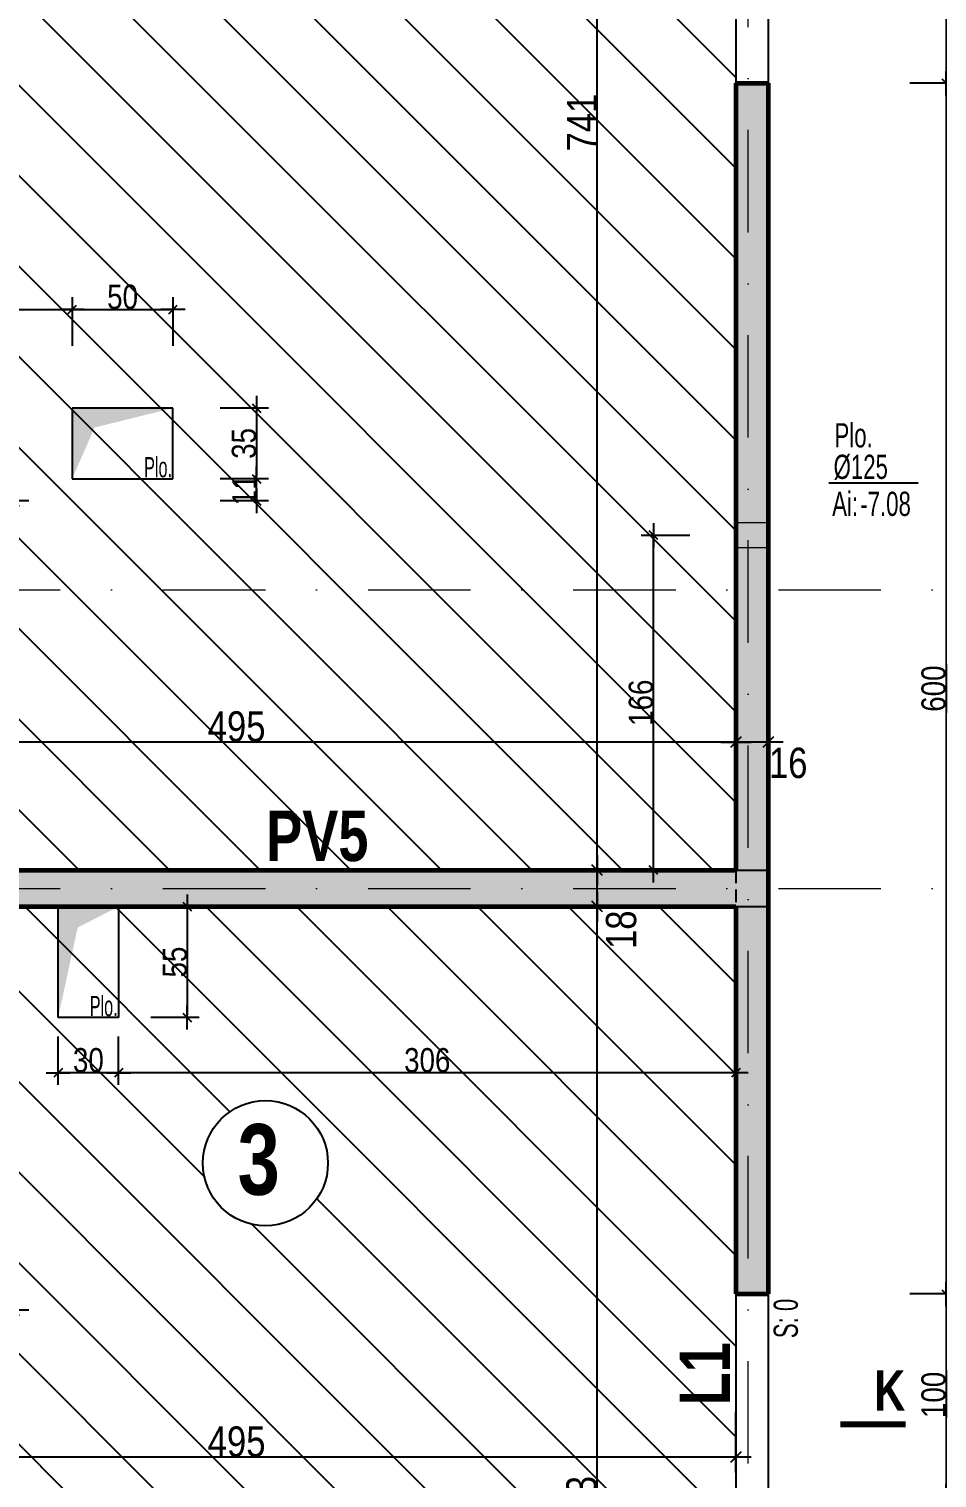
# Model space of a CAD drawing. Header units: millimetres. Extents: x 0 to 26881, y -27198 to -22998.
# Drawn here: x 23092 to 23542, y -24855 to -24137 of the extents above; entities that cross this region are included whole.
import ezdxf
from ezdxf.enums import TextEntityAlignment as Align

# ---------------------------------------------------------------- set-up
doc = ezdxf.new("R2010")
doc.units = ezdxf.units.MM
doc.linetypes.add('CACHEX2', pattern=[19.05, 12.7, -6.35])
doc.linetypes.add('TIRETPTX2', pattern=[50.8, 25.4, -12.7, 0, -12.7])
for name, color, linetype in [('01_cote_gen', 4, 'Continuous'), ('01_linteaux', 2, 'Continuous'), ('01_murs_sup', 2, 'CACHEX2'), ('01_poch_murs', 253, 'Continuous'), ('01_poch_poteaux', 250, 'Continuous'), ('01_resv', 32, 'Continuous'), ('01_texte', 230, 'Continuous'), ('AA_COTES', 2, 'Continuous')]:
    doc.layers.add(name, color=color, linetype=linetype)
for name, color, linetype, lineweight in [('01_murs_coup', 5, 'Continuous', 60), ('01_tram_axes', 2, 'TIRETPTX2', 9), ('_GAZELEC-RESERVATION 2', 6, 'Continuous', 18)]:
    doc.layers.add(name, color=color, linetype=linetype, lineweight=lineweight)
doc.styles.add('ARIAL NA', font='ARIALN.TTF')
doc.styles.add('impact', font='impact.ttf')
doc.styles.add('STYLE2', font='ARIALN.TTF')
doc.dimstyles.new('JB50', dxfattribs={"dimscale": 0.1, "dimtxt": 150, "dimasz": 15, "dimexe": 0.1, "dimexo": 0.1, "dimgap": 0.09, "dimtad": 1, "dimdec": 1, "dimdsep": 46, "dimtxsty": 'STYLE2', "dimblk1": 'BOND_G', "dimblk2": 'BOND_D', "dimsah": 1, "dimcen": 1.5, "dimdle": 0.01, "dimse1": 1, "dimse2": 1, "dimclrd": 4, "dimclre": 2, "dimclrt": 6, "dimazin": 2, "dimtfac": 2.333333, "dimtdec": 1, "dimtix": 1, "dimtmove": 2, "dimatfit": 3, "dimldrblk": 'BOND_G', "dimfxl": 1, "dimtolj": 1, "dimtzin": 0, "dimarcsym": 0})
doc.dimstyles.new('JB50res', dxfattribs={"dimscale": 0.1, "dimtxt": 120, "dimasz": 12, "dimexe": 0.1, "dimexo": 0.1, "dimgap": 0.09, "dimtad": 1, "dimdec": 1, "dimdsep": 46, "dimtxsty": 'STYLE2', "dimblk1": 'BOND_G', "dimblk2": 'BOND_D', "dimsah": 1, "dimcen": 1.5, "dimdle": 0.01, "dimse1": 1, "dimse2": 1, "dimclrd": 4, "dimclre": 2, "dimclrt": 6, "dimazin": 2, "dimtfac": 2.333333, "dimtdec": 1, "dimtix": 1, "dimtmove": 2, "dimatfit": 3, "dimldrblk": 'BOND_G', "dimfxl": 1, "dimtolj": 1, "dimtzin": 0, "dimarcsym": 0})

# ---------------------------------------------------------------- blocks, each defined once
blk = doc.blocks.new('BOND_G')
at = {"layer": 'AA_COTES', "color": 0}
for p, q in [((0, -5), (0, 15)), ((5, 0), (-5, 0)), ((1.77, 1.77), (-1.77, -1.77))]:
    blk.add_line(p, q, dxfattribs=at)
blk = doc.blocks.new('BOND_D')
at = {"layer": 'AA_COTES', "color": 0}
for p, q in [((0, 5), (0, -15)), ((5, 0), (-5, 0)), ((-1.77, -1.77), (1.77, 1.77))]:
    blk.add_line(p, q, dxfattribs=at)
blk = doc.blocks.new('*D2568')
at = {"layer": '01_cote_gen', "color": 4, "lineweight": -2, "ltscale": 0.1, "transparency": 16777216}
blk.add_line((23546.39, -23964.61), (23546.39, -24162.21), dxfattribs=at)
at = {"layer": 'Defpoints', "color": 0, "ltscale": 0.1, "transparency": 16777216}
for p in [(23433.67, -23963.41), (23433.67, -24163.41), (23546.39, -24163.41)]:
    blk.add_point(p, dxfattribs=at)
at = {"layer": '01_cote_gen', "color": 4, "lineweight": -2, "ltscale": 0.1, "transparency": 16777216, "xscale": 1.2, "yscale": 1.2, "zscale": 1.2}
for name, p, rotation in [('BOND_G', (23546.39, -23963.41), 90), ('BOND_D', (23546.39, -24163.41), 270)]:
    blk.add_blockref(name, p, dxfattribs=dict(at, rotation=rotation))
at = {"layer": '01_cote_gen', "color": 6, "ltscale": 0.1, "transparency": 16777216, "insert": (23540.25, -24063.41), "char_height": 12, "attachment_point": 5, "rotation": 90, "style": 'STYLE2'}
blk.add_mtext('\\A1;200', dxfattribs=at)
blk = doc.blocks.new('*D2569')
at = {"layer": '01_cote_gen', "color": 4, "lineweight": -2, "ltscale": 0.1, "transparency": 16777216}
blk.add_line((23546.39, -24164.61), (23546.39, -24762.21), dxfattribs=at)
at = {"layer": 'Defpoints', "color": 0, "ltscale": 0.1, "transparency": 16777216}
for p in [(23433.67, -24163.41), (23433.67, -24763.41), (23546.39, -24763.41)]:
    blk.add_point(p, dxfattribs=at)
at = {"layer": '01_cote_gen', "color": 4, "lineweight": -2, "ltscale": 0.1, "transparency": 16777216, "xscale": 1.2, "yscale": 1.2, "zscale": 1.2}
for name, p, rotation in [('BOND_G', (23546.39, -24163.41), 90), ('BOND_D', (23546.39, -24763.41), 270)]:
    blk.add_blockref(name, p, dxfattribs=dict(at, rotation=rotation))
at = {"layer": '01_cote_gen', "color": 6, "ltscale": 0.1, "transparency": 16777216, "insert": (23540.25, -24463.41), "char_height": 12, "attachment_point": 5, "rotation": 90, "style": 'STYLE2'}
blk.add_mtext('\\A1;600', dxfattribs=at)
blk = doc.blocks.new('*D2570')
at = {"layer": '01_cote_gen', "color": 4, "lineweight": -2, "ltscale": 0.1, "transparency": 16777216}
blk.add_line((23546.39, -24764.61), (23546.39, -24862.21), dxfattribs=at)
at = {"layer": 'Defpoints', "color": 0, "ltscale": 0.1, "transparency": 16777216}
for p in [(23433.67, -24763.41), (23433.67, -24863.41), (23546.39, -24863.41)]:
    blk.add_point(p, dxfattribs=at)
at = {"layer": '01_cote_gen', "color": 4, "lineweight": -2, "ltscale": 0.1, "transparency": 16777216, "xscale": 1.2, "yscale": 1.2, "zscale": 1.2}
for name, p, rotation in [('BOND_G', (23546.39, -24763.41), 90), ('BOND_D', (23546.39, -24863.41), 270)]:
    blk.add_blockref(name, p, dxfattribs=dict(at, rotation=rotation))
at = {"layer": '01_cote_gen', "color": 6, "ltscale": 0.1, "transparency": 16777216, "insert": (23540.25, -24813.41), "char_height": 12, "attachment_point": 5, "rotation": 90, "style": 'STYLE2'}
blk.add_mtext('\\A1;100', dxfattribs=at)
blk = doc.blocks.new('*D3424')
at = {"layer": '01_cote_gen', "color": 4, "lineweight": -2, "ltscale": 0.1, "transparency": 16777216}
blk.add_line((23440.72, -24489.93), (22948.72, -24489.93), dxfattribs=at)
at = {"layer": 'Defpoints', "color": 0, "ltscale": 0.1, "transparency": 16777216}
for p in [(22947.22, -24440.12), (23442.22, -24471.51), (22947.22, -24489.93)]:
    blk.add_point(p, dxfattribs=at)
at = {"layer": '01_cote_gen', "color": 4, "lineweight": -2, "ltscale": 0.1, "transparency": 16777216, "xscale": 1.5, "yscale": 1.5, "zscale": 1.5, "rotation": 180}
blk.add_blockref('BOND_D', (22947.22, -24489.93), dxfattribs=at)
at = {"layer": '01_cote_gen', "color": 4, "lineweight": -2, "ltscale": 0.1, "transparency": 16777216, "xscale": 1.5, "yscale": 1.5, "zscale": 1.5}
blk.add_blockref('BOND_G', (23442.22, -24489.93), dxfattribs=at)
at = {"layer": '01_cote_gen', "color": 6, "ltscale": 0.1, "transparency": 16777216, "insert": (23194.72, -24482.26), "char_height": 15, "attachment_point": 5, "style": 'STYLE2'}
blk.add_mtext('\\A1;495', dxfattribs=at)
blk = doc.blocks.new('*D3425')
at = {"layer": '01_cote_gen', "color": 4, "lineweight": -2, "ltscale": 0.1, "transparency": 16777216}
blk.add_line((23456.72, -24489.93), (23443.72, -24489.93), dxfattribs=at)
at = {"layer": 'Defpoints', "color": 0, "ltscale": 0.1, "transparency": 16777216}
for p in [(23442.22, -24489.93), (23442.22, -24512.68), (23458.22, -24512.68)]:
    blk.add_point(p, dxfattribs=at)
at = {"layer": '01_cote_gen', "color": 4, "lineweight": -2, "ltscale": 0.1, "transparency": 16777216, "xscale": 1.5, "yscale": 1.5, "zscale": 1.5, "rotation": 180}
blk.add_blockref('BOND_D', (23442.22, -24489.93), dxfattribs=at)
at = {"layer": '01_cote_gen', "color": 4, "lineweight": -2, "ltscale": 0.1, "transparency": 16777216, "xscale": 1.5, "yscale": 1.5, "zscale": 1.5}
blk.add_blockref('BOND_G', (23458.22, -24489.93), dxfattribs=at)
at = {"layer": '01_cote_gen', "color": 6, "ltscale": 0.1, "transparency": 16777216, "insert": (23468.14, -24500.31), "char_height": 15, "attachment_point": 5, "style": 'STYLE2'}
blk.add_mtext('\\A1;16', dxfattribs=at)
blk = doc.blocks.new('*D3456')
at = {"layer": '01_cote_gen', "color": 4, "lineweight": -2, "ltscale": 0.1, "transparency": 16777216}
blk.add_line((23440.72, -24844.3), (22948.72, -24844.3), dxfattribs=at)
at = {"layer": 'Defpoints', "color": 0, "ltscale": 0.1, "transparency": 16777216}
for p in [(22947.22, -24771.41), (23442.22, -24813.41), (22947.22, -24844.3)]:
    blk.add_point(p, dxfattribs=at)
at = {"layer": '01_cote_gen', "color": 4, "lineweight": -2, "ltscale": 0.1, "transparency": 16777216, "xscale": 1.5, "yscale": 1.5, "zscale": 1.5, "rotation": 180}
blk.add_blockref('BOND_D', (22947.22, -24844.3), dxfattribs=at)
at = {"layer": '01_cote_gen', "color": 4, "lineweight": -2, "ltscale": 0.1, "transparency": 16777216, "xscale": 1.5, "yscale": 1.5, "zscale": 1.5}
blk.add_blockref('BOND_G', (23442.22, -24844.3), dxfattribs=at)
at = {"layer": '01_cote_gen', "color": 6, "ltscale": 0.1, "transparency": 16777216, "insert": (23194.72, -24836.63), "char_height": 15, "attachment_point": 5, "style": 'STYLE2'}
blk.add_mtext('\\A1;495', dxfattribs=at)
blk = doc.blocks.new('*D3541')
at = {"layer": '01_cote_gen', "color": 4, "lineweight": -2, "ltscale": 0.1, "transparency": 16777216}
blk.add_line((23084.31, -24371.91), (23084.31, -24769.91), dxfattribs=at)
at = {"layer": 'Defpoints', "color": 0, "ltscale": 0.1, "transparency": 16777216}
for p in [(23062.54, -24370.41), (23062.54, -24771.41), (23084.31, -24771.41)]:
    blk.add_point(p, dxfattribs=at)
at = {"layer": '01_cote_gen', "color": 4, "lineweight": -2, "ltscale": 0.1, "transparency": 16777216, "xscale": 1.5, "yscale": 1.5, "zscale": 1.5}
for name, p, rotation in [('BOND_G', (23084.31, -24370.41), 90), ('BOND_D', (23084.31, -24771.41), 270)]:
    blk.add_blockref(name, p, dxfattribs=dict(at, rotation=rotation))
at = {"layer": '01_cote_gen', "color": 6, "ltscale": 0.1, "transparency": 16777216, "insert": (23075.41, -24528.57), "char_height": 15, "attachment_point": 5, "rotation": 90, "style": 'STYLE2'}
blk.add_mtext('\\A1;401', dxfattribs=at)
blk = doc.blocks.new('*D3544')
at = {"layer": '01_cote_gen', "color": 4, "lineweight": -2, "ltscale": 0.1, "transparency": 16777216}
blk.add_line((23373.46, -25162.91), (23373.46, -24572.91), dxfattribs=at)
at = {"layer": 'Defpoints', "color": 0, "ltscale": 0.1, "transparency": 16777216}
for p in [(23373.46, -24571.41), (23396.22, -24571.41), (23396.22, -25164.41)]:
    blk.add_point(p, dxfattribs=at)
at = {"layer": '01_cote_gen', "color": 4, "lineweight": -2, "ltscale": 0.1, "transparency": 16777216, "xscale": 1.5, "yscale": 1.5, "zscale": 1.5}
for name, p, rotation in [('BOND_D', (23373.46, -24571.41), 90), ('BOND_G', (23373.46, -25164.41), 270)]:
    blk.add_blockref(name, p, dxfattribs=dict(at, rotation=rotation))
at = {"layer": '01_cote_gen', "color": 6, "ltscale": 0.1, "transparency": 16777216, "insert": (23365.79, -24867.91), "char_height": 15, "attachment_point": 5, "rotation": 90, "style": 'STYLE2'}
blk.add_mtext('\\A1;593', dxfattribs=at)
blk = doc.blocks.new('*D3545')
at = {"layer": '01_cote_gen', "color": 4, "lineweight": -2, "ltscale": 0.1, "transparency": 16777216}
blk.add_line((23373.46, -24569.91), (23373.46, -24554.91), dxfattribs=at)
at = {"layer": 'Defpoints', "color": 0, "ltscale": 0.1, "transparency": 16777216}
for p in [(23373.46, -24553.41), (23414.27, -24553.41), (23395.96, -24571.41)]:
    blk.add_point(p, dxfattribs=at)
at = {"layer": '01_cote_gen', "color": 4, "lineweight": -2, "ltscale": 0.1, "transparency": 16777216, "xscale": 1.5, "yscale": 1.5, "zscale": 1.5}
for name, p, rotation in [('BOND_D', (23373.46, -24553.41), 90), ('BOND_G', (23373.46, -24571.41), 270)]:
    blk.add_blockref(name, p, dxfattribs=dict(at, rotation=rotation))
at = {"layer": '01_cote_gen', "color": 6, "ltscale": 0.1, "transparency": 16777216, "insert": (23385.4, -24582.91), "char_height": 15, "attachment_point": 5, "rotation": 90, "style": 'STYLE2'}
blk.add_mtext('\\A1;18', dxfattribs=at)
blk = doc.blocks.new('*D3546')
at = {"layer": '01_cote_gen', "color": 4, "lineweight": -2, "ltscale": 0.1, "transparency": 16777216}
blk.add_line((23373.46, -24551.91), (23373.46, -23813.91), dxfattribs=at)
at = {"layer": 'Defpoints', "color": 0, "ltscale": 0.1, "transparency": 16777216}
for p in [(23361.22, -23812.41), (23373.46, -23812.41), (23426.64, -24553.41)]:
    blk.add_point(p, dxfattribs=at)
at = {"layer": '01_cote_gen', "color": 4, "lineweight": -2, "ltscale": 0.1, "transparency": 16777216, "xscale": 1.5, "yscale": 1.5, "zscale": 1.5}
for name, p, rotation in [('BOND_D', (23373.46, -23812.41), 90), ('BOND_G', (23373.46, -24553.41), 270)]:
    blk.add_blockref(name, p, dxfattribs=dict(at, rotation=rotation))
at = {"layer": '01_cote_gen', "color": 6, "ltscale": 0.1, "transparency": 16777216, "insert": (23365.92, -24182.91), "char_height": 15, "attachment_point": 5, "rotation": 90, "style": 'STYLE2'}
blk.add_mtext('\\A1;741', dxfattribs=at)
blk = doc.blocks.new('*D3917')
at = {"layer": '01_resv', "color": 4, "lineweight": -2, "ltscale": 0.1, "transparency": 16777216}
blk.add_line((23204.56, -24325.59), (23204.56, -24358.19), dxfattribs=at)
at = {"layer": 'Defpoints', "color": 0, "ltscale": 0.1, "transparency": 16777216}
for p in [(23163.2, -24324.39), (23163.2, -24359.39), (23204.56, -24359.39)]:
    blk.add_point(p, dxfattribs=at)
at = {"layer": '01_resv', "color": 4, "lineweight": -2, "ltscale": 0.1, "transparency": 16777216, "xscale": 1.2, "yscale": 1.2, "zscale": 1.2}
for name, p, rotation in [('BOND_G', (23204.56, -24324.39), 90), ('BOND_D', (23204.56, -24359.39), 270)]:
    blk.add_blockref(name, p, dxfattribs=dict(at, rotation=rotation))
at = {"layer": '01_resv', "color": 6, "ltscale": 0.1, "transparency": 16777216, "insert": (23198.43, -24341.89), "char_height": 12, "attachment_point": 5, "rotation": 90, "style": 'STYLE2'}
blk.add_mtext('\\A1;35', dxfattribs=at)
blk = doc.blocks.new('*D3918')
at = {"layer": '01_resv', "color": 4, "lineweight": -2, "ltscale": 0.1, "transparency": 16777216}
for p, q in [((23204.56, -24358.19), (23204.56, -24356.99)), ((23204.56, -24370.41), (23204.56, -24359.39)), ((23204.56, -24371.61), (23204.56, -24372.81))]:
    blk.add_line(p, q, dxfattribs=at)
at = {"layer": 'Defpoints', "color": 0, "ltscale": 0.1, "transparency": 16777216}
for p in [(23138.2, -24359.39), (23204.56, -24359.39), (23091.81, -24370.41)]:
    blk.add_point(p, dxfattribs=at)
at = {"layer": '01_resv', "color": 4, "lineweight": -2, "ltscale": 0.1, "transparency": 16777216, "xscale": 1.2, "yscale": 1.2, "zscale": 1.2}
for name, p, rotation in [('BOND_D', (23204.56, -24359.39), 270), ('BOND_G', (23204.56, -24370.41), 90)]:
    blk.add_blockref(name, p, dxfattribs=dict(at, rotation=rotation))
at = {"layer": '01_resv', "color": 6, "ltscale": 0.1, "transparency": 16777216, "insert": (23198.53, -24364.9), "char_height": 12, "attachment_point": 5, "rotation": 90, "style": 'STYLE2'}
blk.add_mtext('\\A1;11', dxfattribs=at)
blk = doc.blocks.new('*D3919')
at = {"layer": '01_resv', "color": 4, "lineweight": -2, "ltscale": 0.1, "transparency": 16777216}
blk.add_line((22948.42, -24275.48), (23112, -24275.48), dxfattribs=at)
at = {"layer": 'Defpoints', "color": 0, "ltscale": 0.1, "transparency": 16777216}
for p in [(23113.2, -24275.48), (22947.22, -24289.53), (23113.2, -24324.49)]:
    blk.add_point(p, dxfattribs=at)
at = {"layer": '01_resv', "color": 4, "lineweight": -2, "ltscale": 0.1, "transparency": 16777216, "xscale": 1.2, "yscale": 1.2, "zscale": 1.2, "rotation": 180}
blk.add_blockref('BOND_G', (22947.22, -24275.48), dxfattribs=at)
at = {"layer": '01_resv', "color": 4, "lineweight": -2, "ltscale": 0.1, "transparency": 16777216, "xscale": 1.2, "yscale": 1.2, "zscale": 1.2}
blk.add_blockref('BOND_D', (23113.2, -24275.48), dxfattribs=at)
at = {"layer": '01_resv', "color": 6, "ltscale": 0.1, "transparency": 16777216, "insert": (23030.21, -24269.34), "char_height": 12, "attachment_point": 5, "style": 'STYLE2'}
blk.add_mtext('\\A1;166', dxfattribs=at)
blk = doc.blocks.new('*D3920')
at = {"layer": '01_resv', "color": 4, "lineweight": -2, "ltscale": 0.1, "transparency": 16777216}
blk.add_line((23114.4, -24275.48), (23162, -24275.48), dxfattribs=at)
at = {"layer": 'Defpoints', "color": 0, "ltscale": 0.1, "transparency": 16777216}
for p in [(23163.2, -24275.48), (23113.2, -24293.48), (23163.2, -24324.39)]:
    blk.add_point(p, dxfattribs=at)
at = {"layer": '01_resv', "color": 4, "lineweight": -2, "ltscale": 0.1, "transparency": 16777216, "xscale": 1.2, "yscale": 1.2, "zscale": 1.2, "rotation": 180}
blk.add_blockref('BOND_G', (23113.2, -24275.48), dxfattribs=at)
at = {"layer": '01_resv', "color": 4, "lineweight": -2, "ltscale": 0.1, "transparency": 16777216, "xscale": 1.2, "yscale": 1.2, "zscale": 1.2}
blk.add_blockref('BOND_D', (23163.2, -24275.48), dxfattribs=at)
at = {"layer": '01_resv', "color": 6, "ltscale": 0.1, "transparency": 16777216, "insert": (23138.2, -24269.34), "char_height": 12, "attachment_point": 5, "style": 'STYLE2'}
blk.add_mtext('\\A1;50', dxfattribs=at)
blk = doc.blocks.new('*D3921')
at = {"layer": '01_resv', "color": 4, "lineweight": -2, "ltscale": 0.1, "transparency": 16777216}
blk.add_line((23441.02, -24653.76), (23137.45, -24653.76), dxfattribs=at)
at = {"layer": 'Defpoints', "color": 0, "ltscale": 0.1, "transparency": 16777216}
for p in [(23136.25, -24626.41), (23442.22, -24650.76), (23136.25, -24653.76)]:
    blk.add_point(p, dxfattribs=at)
at = {"layer": '01_resv', "color": 4, "lineweight": -2, "ltscale": 0.1, "transparency": 16777216, "xscale": 1.2, "yscale": 1.2, "zscale": 1.2, "rotation": 180}
blk.add_blockref('BOND_D', (23136.25, -24653.76), dxfattribs=at)
at = {"layer": '01_resv', "color": 4, "lineweight": -2, "ltscale": 0.1, "transparency": 16777216, "xscale": 1.2, "yscale": 1.2, "zscale": 1.2}
blk.add_blockref('BOND_G', (23442.22, -24653.76), dxfattribs=at)
at = {"layer": '01_resv', "color": 6, "ltscale": 0.1, "transparency": 16777216, "insert": (23289.23, -24647.63), "char_height": 12, "attachment_point": 5, "style": 'STYLE2'}
blk.add_mtext('\\A1;306', dxfattribs=at)
blk = doc.blocks.new('*D3922')
at = {"layer": '01_resv', "color": 4, "lineweight": -2, "ltscale": 0.1, "transparency": 16777216}
blk.add_line((23135.05, -24653.76), (23107.45, -24653.76), dxfattribs=at)
at = {"layer": 'Defpoints', "color": 0, "ltscale": 0.1, "transparency": 16777216}
for p in [(23106.25, -24626.41), (23136.25, -24626.41), (23106.25, -24653.76)]:
    blk.add_point(p, dxfattribs=at)
at = {"layer": '01_resv', "color": 4, "lineweight": -2, "ltscale": 0.1, "transparency": 16777216, "xscale": 1.2, "yscale": 1.2, "zscale": 1.2, "rotation": 180}
blk.add_blockref('BOND_D', (23106.25, -24653.76), dxfattribs=at)
at = {"layer": '01_resv', "color": 4, "lineweight": -2, "ltscale": 0.1, "transparency": 16777216, "xscale": 1.2, "yscale": 1.2, "zscale": 1.2}
blk.add_blockref('BOND_G', (23136.25, -24653.76), dxfattribs=at)
at = {"layer": '01_resv', "color": 6, "ltscale": 0.1, "transparency": 16777216, "insert": (23121.25, -24647.63), "char_height": 12, "attachment_point": 5, "style": 'STYLE2'}
blk.add_mtext('\\A1;30', dxfattribs=at)
blk = doc.blocks.new('*D3923')
at = {"layer": '01_resv', "color": 4, "lineweight": -2, "ltscale": 0.1, "transparency": 16777216}
blk.add_line((23170.23, -24572.61), (23170.23, -24625.21), dxfattribs=at)
at = {"layer": 'Defpoints', "color": 0, "ltscale": 0.1, "transparency": 16777216}
for p in [(23152.55, -24571.41), (23136.25, -24626.41), (23170.23, -24626.41)]:
    blk.add_point(p, dxfattribs=at)
at = {"layer": '01_resv', "color": 4, "lineweight": -2, "ltscale": 0.1, "transparency": 16777216, "xscale": 1.2, "yscale": 1.2, "zscale": 1.2}
for name, p, rotation in [('BOND_G', (23170.23, -24571.41), 90), ('BOND_D', (23170.23, -24626.41), 270)]:
    blk.add_blockref(name, p, dxfattribs=dict(at, rotation=rotation))
at = {"layer": '01_resv', "color": 6, "ltscale": 0.1, "transparency": 16777216, "insert": (23164.12, -24598.91), "char_height": 12, "attachment_point": 5, "rotation": 90, "style": 'STYLE2'}
blk.add_mtext('\\A1;55', dxfattribs=at)
blk = doc.blocks.new('*D3928')
at = {"layer": '01_resv', "color": 4, "lineweight": -2, "ltscale": 0.1, "transparency": 16777216}
blk.add_line((23401.32, -24552.21), (23401.32, -24388.59), dxfattribs=at)
at = {"layer": 'Defpoints', "color": 0, "ltscale": 0.1, "transparency": 16777216}
for p in [(23401.32, -24387.39), (23450.22, -24387.39), (23433.6, -24553.41)]:
    blk.add_point(p, dxfattribs=at)
at = {"layer": '01_resv', "color": 4, "lineweight": -2, "ltscale": 0.1, "transparency": 16777216, "xscale": 1.2, "yscale": 1.2, "zscale": 1.2}
for name, p, rotation in [('BOND_D', (23401.32, -24387.39), 90), ('BOND_G', (23401.32, -24553.41), 270)]:
    blk.add_blockref(name, p, dxfattribs=dict(at, rotation=rotation))
at = {"layer": '01_resv', "color": 6, "ltscale": 0.1, "transparency": 16777216, "insert": (23395.18, -24470.4), "char_height": 12, "attachment_point": 5, "rotation": 90, "style": 'STYLE2'}
blk.add_mtext('\\A1;166', dxfattribs=at)

msp = doc.modelspace()

# ---------------------------------------------------------------- hatches: boundary and pattern name
at = {"layer": '01_poch_murs', "ltscale": 0.1}
h = msp.add_hatch(dxfattribs=at)
h.set_pattern_fill('ANSI31', color=256, scale=10, angle=90)
h.paths.add_polyline_path([(23442.22, -23963.41), (23442.22, -23812.41), (23280.22, -23812.41), (23180.22, -23812.41), (23056.22, -23812.41), (22956.22, -23812.41), (22938.22, -23812.41), (22938.22, -24370.41), (22947.22, -24370.41), (22947.22, -24414.41), (23442.22, -24414.41), (23442.22, -24163.41)])
h.paths.add_polyline_path([(22938.22, -23837.71), (22882.56, -23837.71), (22873.22, -23825.62), (22873.22, -24370.41), (22938.22, -24370.41)])
h.paths.add_polyline_path([(23442.22, -24414.41), (22947.22, -24414.41), (22947.22, -24446.41), (22947.22, -24452.41, -0.414214), (23037.22, -24542.41), (22947.22, -24542.41), (22947.22, -24548.41), (22947.22, -24553.41), (23442.22, -24553.41)])
h.paths.add_polyline_path([(23442.22, -24571.41), (22947.22, -24571.41), (22947.22, -24771.41), (22938.22, -24771.41), (22938.22, -25164.41), (23050.22, -25164.41), (23350.22, -25164.41), (23442.22, -25164.41), (23442.22, -24863.41), (23442.22, -24763.41)])
h.paths.add_polyline_path([(23178.04, -24698.58, -1), (23240, -24698.58, -1)], flags=16)
h.paths.add_polyline_path([(22929.22, -24571.41), (22873.22, -24571.41), (22873.22, -25147.95), (22882.56, -25132.97), (22938.22, -25132.97), (22938.22, -24771.41), (22929.22, -24771.41)])
h.paths.add_polyline_path([(23256.09, -23829.27), (23281.87, -23829.27), (23281.87, -23810.64), (23256.09, -23810.64)], flags=9)
h.paths.add_polyline_path([(23031.97, -23829.27), (23057.75, -23829.27), (23057.75, -23810.64), (23031.97, -23810.64)], flags=9)
h.paths.add_polyline_path([(23446.47, -24081.83), (23446.47, -24041.19), (23408.25, -24041.19), (23408.25, -24081.83)], flags=9)
h.paths.add_polyline_path([(23184.85, -24723.99), (23226.51, -24723.99), (23226.51, -24669.41), (23184.85, -24669.41)], flags=24)
h.paths.add_polyline_path([(23190.29, -25165.6), (23232.09, -25165.6), (23232.09, -25126.61), (23190.29, -25126.61)], flags=9)
h.paths.add_polyline_path([(23446.35, -24821.25), (23446.35, -24784.67), (23408.85, -24784.67), (23408.85, -24821.25)], flags=9)
h.paths.add_polyline_path([(22892.33, -25134.95), (22939.16, -25134.95), (22939.16, -25111.97), (22892.33, -25111.97)], flags=9)
h = msp.add_hatch(color=256, dxfattribs=at)
h.dxf.hatch_style = 1
h.paths.add_polyline_path([(23458.22, -24163.41), (23442.22, -24163.41), (23442.22, -24553.41), (23458.22, -24553.41)])
h.paths.add_polyline_path([(23458.22, -24571.41), (23442.22, -24571.41), (23442.22, -24763.41), (23458.22, -24763.41)])
at = {"layer": '01_poch_poteaux', "ltscale": 0.1}
h = msp.add_hatch(color=256, dxfattribs=at)
h.dxf.hatch_style = 1
h.paths.add_polyline_path([(23458.22, -24553.41), (23442.22, -24553.41), (22947.22, -24553.41), (22929.22, -24553.41), (22680.22, -24553.41), (22680.22, -24571.41), (22929.22, -24571.41), (22947.22, -24571.41), (23442.22, -24571.41), (23458.22, -24571.41)])

# ---------------------------------------------------------------- linework, layer by layer
at = {"layer": '01_linteaux', "ltscale": 0.1}
for p, q in [((23442.22, -23963.41), (23442.22, -24163.41)), ((23458.22, -23963.41), (23458.22, -24163.41)), ((23442.22, -24763.41), (23442.22, -24863.41)), ((23458.22, -24763.41), (23458.22, -24863.41))]:
    msp.add_line(p, q, dxfattribs=at)
at = {"layer": '01_murs_coup'}
for p, q in [((23442.22, -24163.41), (23458.22, -24163.41)), ((23442.22, -24163.41), (23442.22, -24553.41)), ((23458.22, -24163.41), (23458.22, -24763.41)), ((22947.22, -24553.41), (23442.22, -24553.41)), ((22947.22, -24571.41), (23442.22, -24571.41)), ((23442.22, -24571.41), (23442.22, -24763.41)), ((23442.22, -24763.41), (23458.22, -24763.41))]:
    msp.add_line(p, q, dxfattribs=at)
at = {"layer": '01_murs_sup', "ltscale": 0.5}
msp.add_line((23442.22, -24553.41), (23442.22, -24571.41), dxfattribs=at)
at = {"layer": '01_poch_poteaux', "ltscale": 0.1}
for p, q in [((23442.22, -24553.41), (23458.22, -24553.41)), ((23442.22, -24571.41), (23458.22, -24571.41))]:
    msp.add_line(p, q, dxfattribs=at)
at = {"layer": '01_resv', "ltscale": 0.1}
for p, q in [((23113.2, -24324.39), (23113.2, -24359.39)), ((23163.2, -24324.39), (23113.2, -24324.49)), ((23163.2, -24359.39), (23163.2, -24324.39)), ((23113.2, -24359.39), (23163.2, -24359.39)), ((23106.25, -24626.41), (23106.25, -24571.41)), ((23106.25, -24571.41), (23136.25, -24571.41)), ((23136.25, -24571.41), (23136.25, -24626.41)), ((23136.25, -24571.41), (23136.25, -24626.41)), ((23136.25, -24626.41), (23106.25, -24626.41))]:
    msp.add_line(p, q, dxfattribs=at)
for points in [[(23113.2, -24324.49), (23163.2, -24324.39), (23124.36, -24334.01)], [(23113.2, -24359.39), (23113.2, -24324.49), (23124.36, -24334.01)], [(23442.22, -24381.14), (23458.22, -24381.14), (23458.22, -24393.64), (23442.22, -24393.64)], [(23106.25, -24626.41), (23106.25, -24571.41), (23115.94, -24581.83)], [(23106.25, -24571.41), (23136.25, -24571.41), (23115.94, -24581.83)]]:
    msp.add_solid(points, dxfattribs=at)
at = {"layer": '01_texte'}
msp.add_line((23532.53, -24361.54), (23488.25, -24361.54), dxfattribs=at)
at = {"layer": '01_texte', "const_width": 3}
msp.add_lwpolyline([(23493.92, -24827.99), (23526.29, -24827.99)], dxfattribs=at)
at = {"layer": '01_texte'}
msp.add_circle((23209.02, -24698.58), 30.98, dxfattribs=at)
at = {"layer": '01_tram_axes', "color": 253, "ltscale": 2}
for p, q in [((23448.3, -26474.69), (23448.3, -23114.83)), ((18988.49, -24414.41), (23635.77, -24414.41)), ((18988.49, -24562.41), (23635.77, -24562.41))]:
    msp.add_line(p, q, dxfattribs=at)
at = {"layer": '_GAZELEC-RESERVATION 2'}
for p, q in [((23442.22, -24387.39), (23442.22, -24381.14)), ((23442.22, -24381.14), (23458.22, -24381.14)), ((23442.22, -24393.64), (23442.22, -24381.14)), ((23458.22, -24381.14), (23458.22, -24393.64)), ((23458.22, -24393.64), (23458.22, -24381.14)), ((23458.22, -24393.64), (23442.22, -24393.64))]:
    msp.add_line(p, q, dxfattribs=at)

# ---------------------------------------------------------------- texts
at = {"layer": '01_texte', "style": 'ARIAL NA', "width": 0.8}
for s, p in [('Plo.', (23500.57, -24347.46)), ('Ai: ', (23497.9, -24381.43))]:
    msp.add_text(s, height=12, dxfattribs=at).set_placement(p, align=Align.BOTTOM_CENTER)
at = {"layer": '01_texte', "style": 'STYLE2', "width": 0.7}
for p in [(23148.9, -24358.67), (23121.95, -24625.69)]:
    msp.add_text('Plo.', height=10, dxfattribs=at).set_placement(p)
at = {"layer": '01_texte', "style": 'ARIAL NA', "width": 0.8}
for s, p in [('%%C125', (23490.66, -24363.09)), ('-7.08', (23503.88, -24381.43))]:
    msp.add_text(s, height=12, dxfattribs=at).set_placement(p, align=Align.BOTTOM_LEFT)
at = {"layer": '01_texte', "style": 'impact'}
msp.add_text('PV5', height=25, dxfattribs=at).set_placement((23234.75, -24556.37), align=Align.BOTTOM_CENTER)
msp.add_text('3', height=35, dxfattribs=at).set_placement((23205.68, -24696.7), align=Align.MIDDLE_CENTER)
at = {"layer": '01_texte', "style": 'ARIAL NA', "width": 0.8}
msp.add_text('S: 0', height=12, rotation=90, dxfattribs=at).set_placement((23472.93, -24785.31))
at = {"layer": '01_texte', "style": 'impact'}
msp.add_text('L1', height=25, rotation=90, dxfattribs=at).set_placement((23446.77, -24802.96), align=Align.BOTTOM_CENTER)
msp.add_text('K', height=20, dxfattribs=at).set_placement((23518.44, -24811.22), align=Align.MIDDLE)

# ---------------------------------------------------------------- dimensions: what is measured, and where the dimension line sits
at = {"layer": '01_cote_gen', "ltscale": 0.1}
for base, p1, p2, dimstyle, picture, middle in [((23373.46, -23812.41), (23426.64, -24553.41), (23361.22, -23812.41), 'JB50', '*D3546', (23365.92, -24182.91)), ((23546.39, -24163.41), (23433.67, -23963.41), (23433.67, -24163.41), 'JB50res', '*D2568', (23540.25, -24063.41)), ((23546.39, -24763.41), (23433.67, -24163.41), (23433.67, -24763.41), 'JB50res', '*D2569', (23540.25, -24463.41)), ((23373.46, -24571.41), (23396.22, -25164.41), (23396.22, -24571.41), 'JB50', '*D3544', (23365.79, -24867.91)), ((23546.39, -24863.41), (23433.67, -24763.41), (23433.67, -24863.41), 'JB50res', '*D2570', (23540.25, -24813.41))]:
    dim = msp.add_linear_dim(base=base, p1=p1, p2=p2, angle=90, dimstyle=dimstyle, dxfattribs=at)
    dim.commit()
    dim.dimension.update_dxf_attribs({"geometry": picture, "text_midpoint": middle})
for base, p1, p2, picture, middle in [((23084.31, -24771.41), (23062.54, -24370.41), (23062.54, -24771.41), '*D3541', (23075.41, -24528.57)), ((23373.46, -24553.41), (23395.96, -24571.41), (23414.27, -24553.41), '*D3545', (23385.4, -24582.91))]:
    dim = msp.add_linear_dim(base=base, p1=p1, p2=p2, angle=90, dimstyle='JB50', dxfattribs=at)
    dim.commit()
    dim.dimension.update_dxf_attribs({"geometry": picture, "text_midpoint": middle, "dimtype": 160})
for base, p1, p2, picture, middle in [((22947.22, -24489.93), (23442.22, -24471.51), (22947.22, -24440.12), '*D3424', (23194.72, -24482.26)), ((22947.22, -24844.3), (23442.22, -24813.41), (22947.22, -24771.41), '*D3456', (23194.72, -24836.63))]:
    dim = msp.add_linear_dim(base=base, p1=p1, p2=p2, dimstyle='JB50', dxfattribs=at)
    dim.commit()
    dim.dimension.update_dxf_attribs({"geometry": picture, "text_midpoint": middle})
dim = msp.add_linear_dim(base=(23442.22, -24489.93), p1=(23458.22, -24512.68), p2=(23442.22, -24512.68), dimstyle='JB50', dxfattribs=at)
dim.commit()
dim.dimension.update_dxf_attribs({"geometry": '*D3425', "text_midpoint": (23468.14, -24500.31), "dimtype": 160})
at = {"layer": '01_resv', "ltscale": 0.1}
for base, p1, p2, picture, middle in [((23113.2, -24275.48), (22947.22, -24289.53), (23113.2, -24324.49), '*D3919', (23030.21, -24269.34)), ((23163.2, -24275.48), (23113.2, -24293.48), (23163.2, -24324.39), '*D3920', (23138.2, -24269.34)), ((23106.25, -24653.76), (23136.25, -24626.41), (23106.25, -24626.41), '*D3922', (23121.25, -24647.63)), ((23136.25, -24653.76), (23442.22, -24650.76), (23136.25, -24626.41), '*D3921', (23289.23, -24647.63))]:
    dim = msp.add_linear_dim(base=base, p1=p1, p2=p2, dimstyle='JB50res', dxfattribs=at)
    dim.commit()
    dim.dimension.update_dxf_attribs({"geometry": picture, "text_midpoint": middle})
for base, p1, p2, picture, middle in [((23204.56, -24359.39), (23163.2, -24324.39), (23163.2, -24359.39), '*D3917', (23198.43, -24341.89)), ((23204.56, -24359.39), (23091.81, -24370.41), (23138.2, -24359.39), '*D3918', (23198.53, -24364.9)), ((23401.32, -24387.39), (23433.6, -24553.41), (23450.22, -24387.39), '*D3928', (23395.18, -24470.4)), ((23170.23, -24626.41), (23152.55, -24571.41), (23136.25, -24626.41), '*D3923', (23164.12, -24598.91))]:
    dim = msp.add_linear_dim(base=base, p1=p1, p2=p2, angle=90, dimstyle='JB50res', dxfattribs=at)
    dim.commit()
    dim.dimension.update_dxf_attribs({"geometry": picture, "text_midpoint": middle})

doc.saveas('drawing.dxf')
